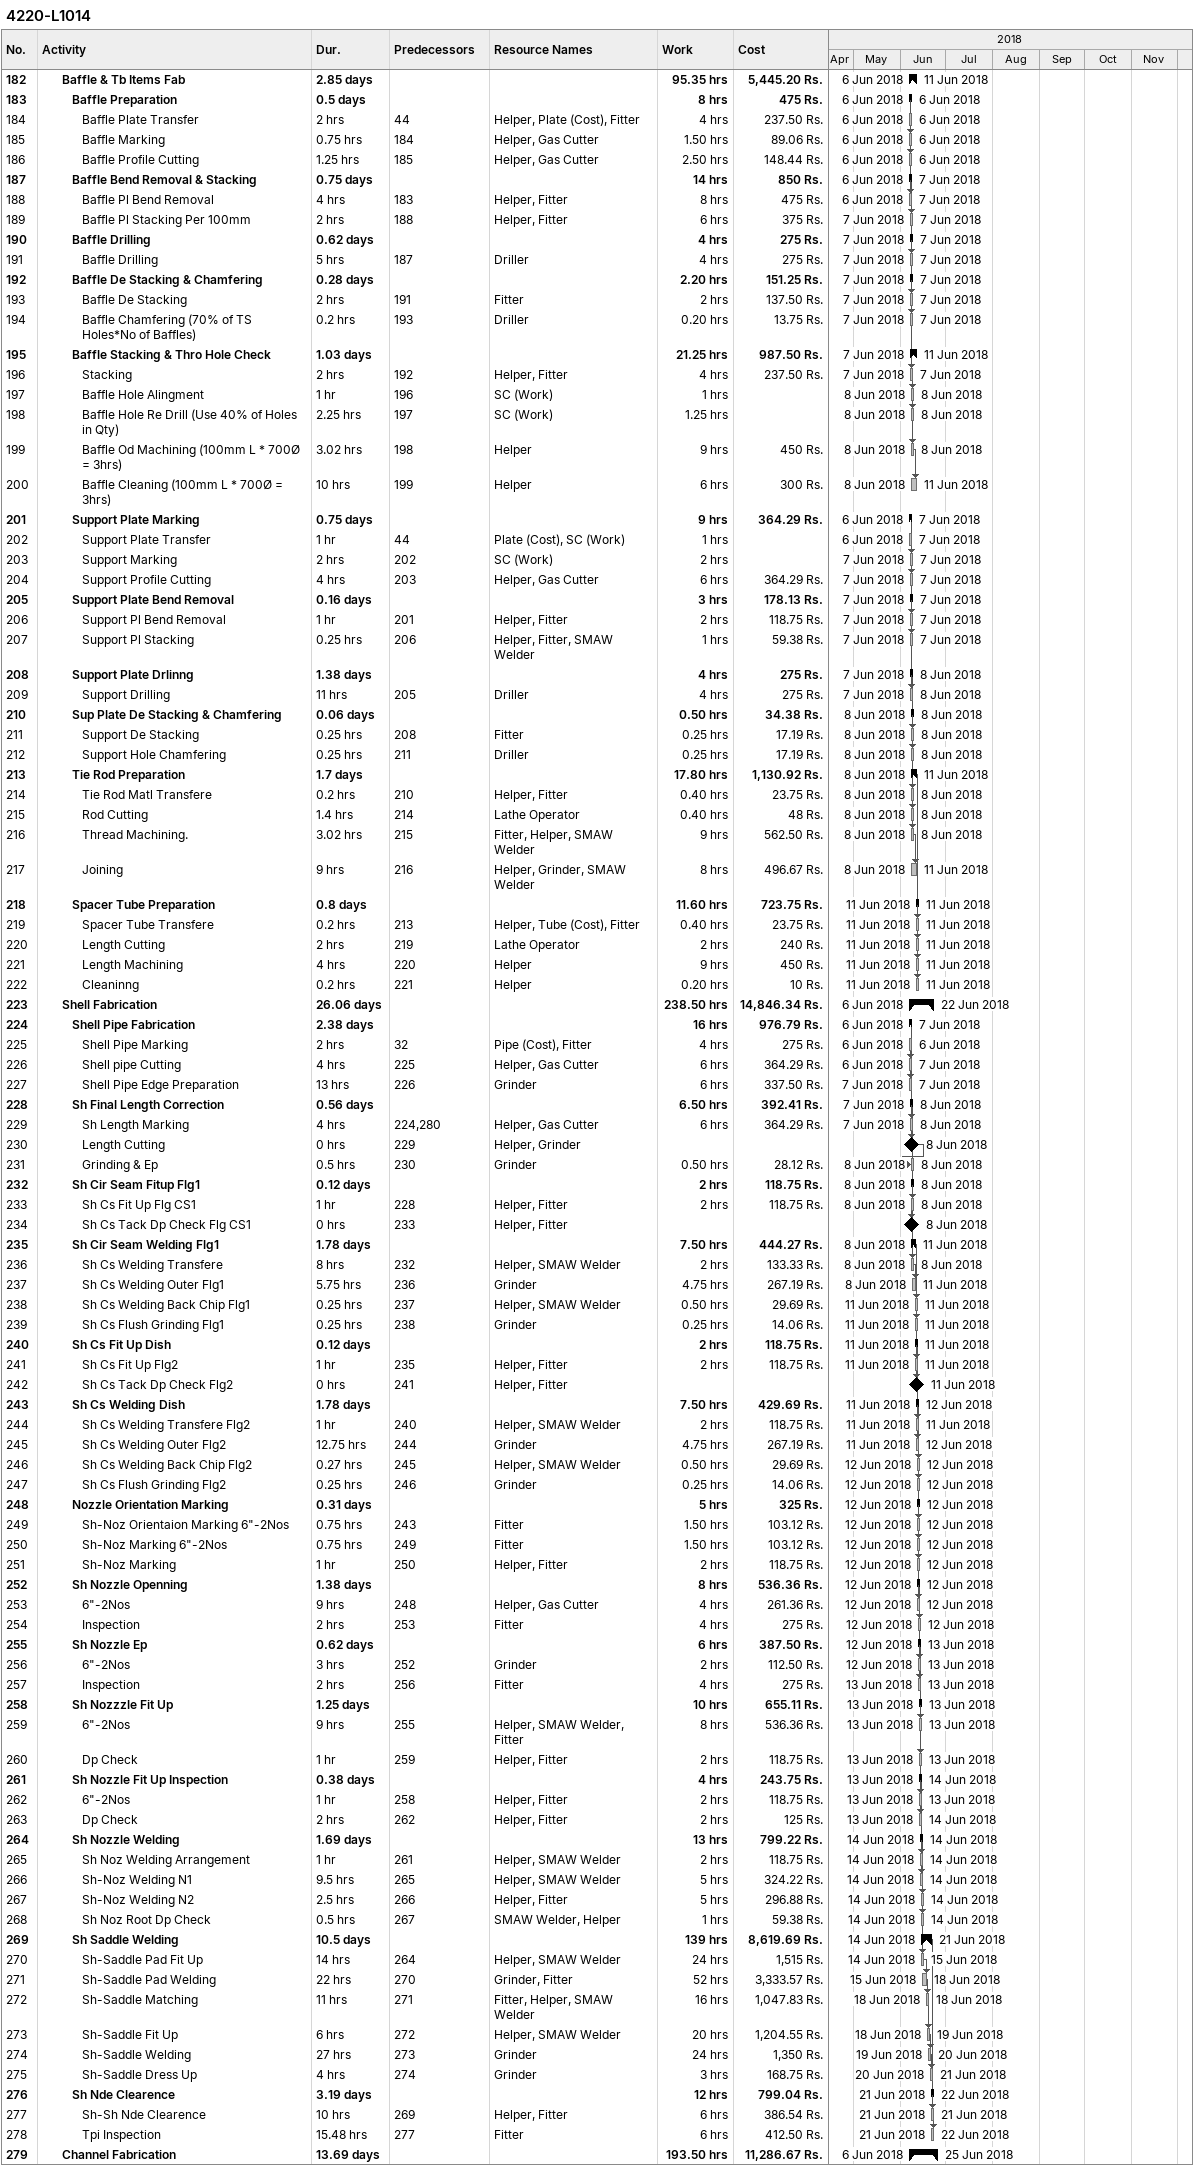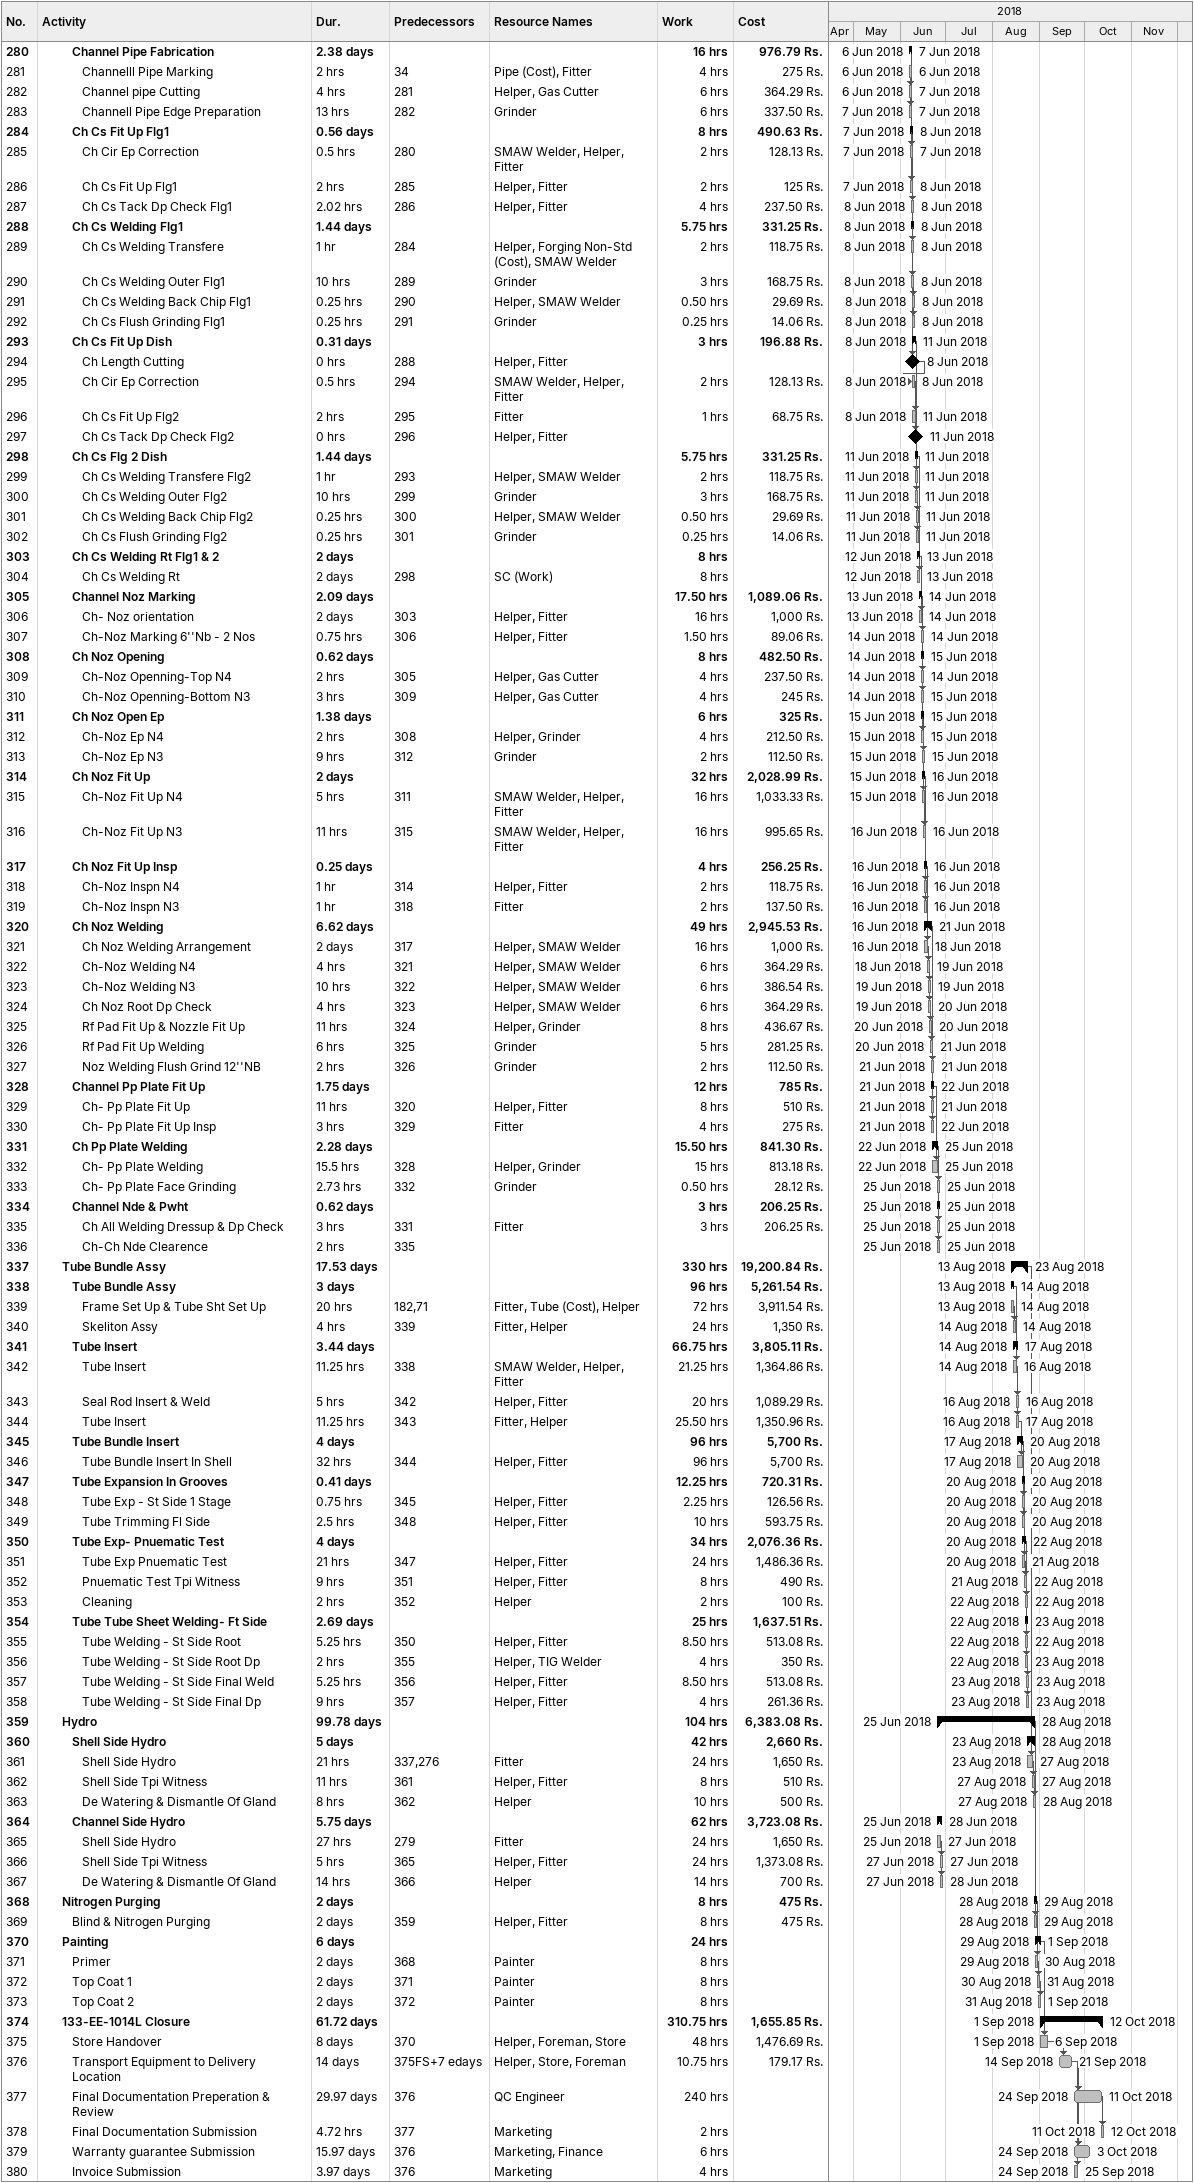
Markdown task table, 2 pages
4220-L1014

| ID | Level | Task | Duration | Start | Finish | Predecessors | Resources | Work (h) | Cost (Rs.) |
|---|---|---|---|---|---|---|---|---|---|
| 182 | 3 | **Baffle & Tb Items Fab** | 2.85d | 2018-06-06 | 2018-06-11 |  |  | 95.35 | 5445.20 |
| 183 | 4 | **Baffle Preparation** | 0.5d | 2018-06-06 | 2018-06-06 |  |  | 8 | 475 |
| 184 | 5 | Baffle Plate Transfer | 2h | 2018-06-06 | 2018-06-06 | 44 | Helper, Plate (Cost), Fitter | 4 | 237.50 |
| 185 | 5 | Baffle Marking | 0.75h | 2018-06-06 | 2018-06-06 | 184 | Helper, Gas Cutter | 1.50 | 89.06 |
| 186 | 5 | Baffle Profile Cutting | 1.25h | 2018-06-06 | 2018-06-06 | 185 | Helper, Gas Cutter | 2.50 | 148.44 |
| 187 | 4 | **Baffle Bend Removal & Stacking** | 0.75d | 2018-06-06 | 2018-06-07 |  |  | 14 | 850 |
| 188 | 5 | Baffle Pl Bend Removal | 4h | 2018-06-06 | 2018-06-07 | 183 | Helper, Fitter | 8 | 475 |
| 189 | 5 | Baffle Pl Stacking Per 100mm | 2h | 2018-06-07 | 2018-06-07 | 188 | Helper, Fitter | 6 | 375 |
| 190 | 4 | **Baffle Drilling** | 0.62d | 2018-06-07 | 2018-06-07 |  |  | 4 | 275 |
| 191 | 5 | Baffle Drilling | 5h | 2018-06-07 | 2018-06-07 | 187 | Driller | 4 | 275 |
| 192 | 4 | **Baffle De Stacking & Chamfering** | 0.28d | 2018-06-07 | 2018-06-07 |  |  | 2.20 | 151.25 |
| 193 | 5 | Baffle De Stacking | 2h | 2018-06-07 | 2018-06-07 | 191 | Fitter | 2 | 137.50 |
| 194 | 5 | Baffle Chamfering (70% of TS Holes*No of Baffles) | 0.2h | 2018-06-07 | 2018-06-07 | 193 | Driller | 0.20 | 13.75 |
| 195 | 4 | **Baffle Stacking & Thro Hole Check** | 1.03d | 2018-06-07 | 2018-06-11 |  |  | 21.25 | 987.50 |
| 196 | 5 | Stacking | 2h | 2018-06-07 | 2018-06-07 | 192 | Helper, Fitter | 4 | 237.50 |
| 197 | 5 | Baffle Hole Alingment | 1h | 2018-06-08 | 2018-06-08 | 196 | SC (Work) | 1 |  |
| 198 | 5 | Baffle Hole Re Drill (Use 40% of Holes in Qty) | 2.25h | 2018-06-08 | 2018-06-08 | 197 | SC (Work) | 1.25 |  |
| 199 | 5 | Baffle Od Machining (100mm L * 700Ø = 3hrs) | 3.02h | 2018-06-08 | 2018-06-08 | 198 | Helper | 9 | 450 |
| 200 | 5 | Baffle Cleaning (100mm L * 700Ø = 3hrs) | 10h | 2018-06-08 | 2018-06-11 | 199 | Helper | 6 | 300 |
| 201 | 4 | **Support Plate Marking** | 0.75d | 2018-06-06 | 2018-06-07 |  |  | 9 | 364.29 |
| 202 | 5 | Support Plate Transfer | 1h | 2018-06-06 | 2018-06-07 | 44 | Plate (Cost), SC (Work) | 1 |  |
| 203 | 5 | Support Marking | 2h | 2018-06-07 | 2018-06-07 | 202 | SC (Work) | 2 |  |
| 204 | 5 | Support Profile Cutting | 4h | 2018-06-07 | 2018-06-07 | 203 | Helper, Gas Cutter | 6 | 364.29 |
| 205 | 4 | **Support Plate Bend Removal** | 0.16d | 2018-06-07 | 2018-06-07 |  |  | 3 | 178.13 |
| 206 | 5 | Support Pl Bend Removal | 1h | 2018-06-07 | 2018-06-07 | 201 | Helper, Fitter | 2 | 118.75 |
| 207 | 5 | Support Pl Stacking | 0.25h | 2018-06-07 | 2018-06-07 | 206 | Helper, Fitter, SMAW Welder | 1 | 59.38 |
| 208 | 4 | **Support Plate Drlinng** | 1.38d | 2018-06-07 | 2018-06-08 |  |  | 4 | 275 |
| 209 | 5 | Support Drilling | 11h | 2018-06-07 | 2018-06-08 | 205 | Driller | 4 | 275 |
| 210 | 4 | **Sup Plate De Stacking & Chamfering** | 0.06d | 2018-06-08 | 2018-06-08 |  |  | 0.50 | 34.38 |
| 211 | 5 | Support De Stacking | 0.25h | 2018-06-08 | 2018-06-08 | 208 | Fitter | 0.25 | 17.19 |
| 212 | 5 | Support Hole Chamfering | 0.25h | 2018-06-08 | 2018-06-08 | 211 | Driller | 0.25 | 17.19 |
| 213 | 4 | **Tie Rod Preparation** | 1.7d | 2018-06-08 | 2018-06-11 |  |  | 17.80 | 1130.92 |
| 214 | 5 | Tie Rod Matl Transfere | 0.2h | 2018-06-08 | 2018-06-08 | 210 | Helper, Fitter | 0.40 | 23.75 |
| 215 | 5 | Rod Cutting | 1.4h | 2018-06-08 | 2018-06-08 | 214 | Lathe Operator | 0.40 | 48 |
| 216 | 5 | Thread Machining. | 3.02h | 2018-06-08 | 2018-06-08 | 215 | Fitter, Helper, SMAW Welder | 9 | 562.50 |
| 217 | 5 | Joining | 9h | 2018-06-08 | 2018-06-11 | 216 | Helper, Grinder, SMAW Welder | 8 | 496.67 |
| 218 | 4 | **Spacer Tube Preparation** | 0.8d | 2018-06-11 | 2018-06-11 |  |  | 11.60 | 723.75 |
| 219 | 5 | Spacer Tube Transfere | 0.2h | 2018-06-11 | 2018-06-11 | 213 | Helper, Tube (Cost), Fitter | 0.40 | 23.75 |
| 220 | 5 | Length Cutting | 2h | 2018-06-11 | 2018-06-11 | 219 | Lathe Operator | 2 | 240 |
| 221 | 5 | Length Machining | 4h | 2018-06-11 | 2018-06-11 | 220 | Helper | 9 | 450 |
| 222 | 5 | Cleaninng | 0.2h | 2018-06-11 | 2018-06-11 | 221 | Helper | 0.20 | 10 |
| 223 | 3 | **Shell Fabrication** | 26.06d | 2018-06-06 | 2018-06-22 |  |  | 238.50 | 14846.34 |
| 224 | 4 | **Shell Pipe Fabrication** | 2.38d | 2018-06-06 | 2018-06-07 |  |  | 16 | 976.79 |
| 225 | 5 | Shell Pipe Marking | 2h | 2018-06-06 | 2018-06-06 | 32 | Pipe (Cost), Fitter | 4 | 275 |
| 226 | 5 | Shell pipe Cutting | 4h | 2018-06-06 | 2018-06-07 | 225 | Helper, Gas Cutter | 6 | 364.29 |
| 227 | 5 | Shell Pipe Edge Preparation | 13h | 2018-06-07 | 2018-06-07 | 226 | Grinder | 6 | 337.50 |
| 228 | 4 | **Sh Final Length Correction** | 0.56d | 2018-06-07 | 2018-06-08 |  |  | 6.50 | 392.41 |
| 229 | 5 | Sh Length Marking | 4h | 2018-06-07 | 2018-06-08 | 224, 280 | Helper, Gas Cutter | 6 | 364.29 |
| 230 | 5 | Length Cutting | 0h | 2018-06-08 | 2018-06-08 | 229 | Helper, Grinder |  |  |
| 231 | 5 | Grinding & Ep | 0.5h | 2018-06-08 | 2018-06-08 | 230 | Grinder | 0.50 | 28.12 |
| 232 | 4 | **Sh Cir Seam Fitup Flg1** | 0.12d | 2018-06-08 | 2018-06-08 |  |  | 2 | 118.75 |
| 233 | 5 | Sh Cs Fit Up Flg CS1 | 1h | 2018-06-08 | 2018-06-08 | 228 | Helper, Fitter | 2 | 118.75 |
| 234 | 5 | Sh Cs Tack Dp Check Flg CS1 | 0h | 2018-06-08 | 2018-06-08 | 233 | Helper, Fitter |  |  |
| 235 | 4 | **Sh Cir Seam Welding Flg1** | 1.78d | 2018-06-08 | 2018-06-11 |  |  | 7.50 | 444.27 |
| 236 | 5 | Sh Cs Welding Transfere | 8h | 2018-06-08 | 2018-06-08 | 232 | Helper, SMAW Welder | 2 | 133.33 |
| 237 | 5 | Sh Cs Welding Outer Flg1 | 5.75h | 2018-06-08 | 2018-06-11 | 236 | Grinder | 4.75 | 267.19 |
| 238 | 5 | Sh Cs Welding Back Chip Flg1 | 0.25h | 2018-06-11 | 2018-06-11 | 237 | Helper, SMAW Welder | 0.50 | 29.69 |
| 239 | 5 | Sh Cs Flush Grinding Flg1 | 0.25h | 2018-06-11 | 2018-06-11 | 238 | Grinder | 0.25 | 14.06 |
| 240 | 4 | **Sh Cs Fit Up Dish** | 0.12d | 2018-06-11 | 2018-06-11 |  |  | 2 | 118.75 |
| 241 | 5 | Sh Cs Fit Up Flg2 | 1h | 2018-06-11 | 2018-06-11 | 235 | Helper, Fitter | 2 | 118.75 |
| 242 | 5 | Sh Cs Tack Dp Check Flg2 | 0h | 2018-06-11 | 2018-06-11 | 241 | Helper, Fitter |  |  |
| 243 | 4 | **Sh Cs Welding Dish** | 1.78d | 2018-06-11 | 2018-06-12 |  |  | 7.50 | 429.69 |
| 244 | 5 | Sh Cs Welding Transfere Flg2 | 1h | 2018-06-11 | 2018-06-11 | 240 | Helper, SMAW Welder | 2 | 118.75 |
| 245 | 5 | Sh Cs Welding Outer Flg2 | 12.75h | 2018-06-11 | 2018-06-12 | 244 | Grinder | 4.75 | 267.19 |
| 246 | 5 | Sh Cs Welding Back Chip Flg2 | 0.27h | 2018-06-12 | 2018-06-12 | 245 | Helper, SMAW Welder | 0.50 | 29.69 |
| 247 | 5 | Sh Cs Flush Grinding Flg2 | 0.25h | 2018-06-12 | 2018-06-12 | 246 | Grinder | 0.25 | 14.06 |
| 248 | 4 | **Nozzle Orientation Marking** | 0.31d | 2018-06-12 | 2018-06-12 |  |  | 5 | 325 |
| 249 | 5 | Sh-Noz Orientaion Marking 6"-2Nos | 0.75h | 2018-06-12 | 2018-06-12 | 243 | Fitter | 1.50 | 103.12 |
| 250 | 5 | Sh-Noz Marking 6"-2Nos | 0.75h | 2018-06-12 | 2018-06-12 | 249 | Fitter | 1.50 | 103.12 |
| 251 | 5 | Sh-Noz Marking | 1h | 2018-06-12 | 2018-06-12 | 250 | Helper, Fitter | 2 | 118.75 |
| 252 | 4 | **Sh Nozzle Openning** | 1.38d | 2018-06-12 | 2018-06-12 |  |  | 8 | 536.36 |
| 253 | 5 | 6"-2Nos | 9h | 2018-06-12 | 2018-06-12 | 248 | Helper, Gas Cutter | 4 | 261.36 |
| 254 | 5 | Inspection | 2h | 2018-06-12 | 2018-06-12 | 253 | Fitter | 4 | 275 |
| 255 | 4 | **Sh Nozzle Ep** | 0.62d | 2018-06-12 | 2018-06-13 |  |  | 6 | 387.50 |
| 256 | 5 | 6"-2Nos | 3h | 2018-06-12 | 2018-06-13 | 252 | Grinder | 2 | 112.50 |
| 257 | 5 | Inspection | 2h | 2018-06-13 | 2018-06-13 | 256 | Fitter | 4 | 275 |
| 258 | 4 | **Sh Nozzzle Fit Up** | 1.25d | 2018-06-13 | 2018-06-13 |  |  | 10 | 655.11 |
| 259 | 5 | 6"-2Nos | 9h | 2018-06-13 | 2018-06-13 | 255 | Helper, SMAW Welder, Fitter | 8 | 536.36 |
| 260 | 5 | Dp Check | 1h | 2018-06-13 | 2018-06-13 | 259 | Helper, Fitter | 2 | 118.75 |
| 261 | 4 | **Sh Nozzle Fit Up Inspection** | 0.38d | 2018-06-13 | 2018-06-14 |  |  | 4 | 243.75 |
| 262 | 5 | 6"-2Nos | 1h | 2018-06-13 | 2018-06-13 | 258 | Helper, Fitter | 2 | 118.75 |
| 263 | 5 | Dp Check | 2h | 2018-06-13 | 2018-06-14 | 262 | Helper, Fitter | 2 | 125 |
| 264 | 4 | **Sh Nozzle Welding** | 1.69d | 2018-06-14 | 2018-06-14 |  |  | 13 | 799.22 |
| 265 | 5 | Sh Noz Welding Arrangement | 1h | 2018-06-14 | 2018-06-14 | 261 | Helper, SMAW Welder | 2 | 118.75 |
| 266 | 5 | Sh-Noz Welding N1 | 9.5h | 2018-06-14 | 2018-06-14 | 265 | Helper, SMAW Welder | 5 | 324.22 |
| 267 | 5 | Sh-Noz Welding N2 | 2.5h | 2018-06-14 | 2018-06-14 | 266 | Helper, Fitter | 5 | 296.88 |
| 268 | 5 | Sh Noz Root Dp Check | 0.5h | 2018-06-14 | 2018-06-14 | 267 | SMAW Welder, Helper | 1 | 59.38 |
| 269 | 4 | **Sh Saddle Welding** | 10.5d | 2018-06-14 | 2018-06-21 |  |  | 139 | 8619.69 |
| 270 | 5 | Sh-Saddle Pad Fit Up | 14h | 2018-06-14 | 2018-06-15 | 264 | Helper, SMAW Welder | 24 | 1515 |
| 271 | 5 | Sh-Saddle Pad Welding | 22h | 2018-06-15 | 2018-06-18 | 270 | Grinder, Fitter | 52 | 3333.57 |
| 272 | 5 | Sh-Saddle Matching | 11h | 2018-06-18 | 2018-06-18 | 271 | Fitter, Helper, SMAW Welder | 16 | 1047.83 |
| 273 | 5 | Sh-Saddle Fit Up | 6h | 2018-06-18 | 2018-06-19 | 272 | Helper, SMAW Welder | 20 | 1204.55 |
| 274 | 5 | Sh-Saddle Welding | 27h | 2018-06-19 | 2018-06-20 | 273 | Grinder | 24 | 1350 |
| 275 | 5 | Sh-Saddle Dress Up | 4h | 2018-06-20 | 2018-06-21 | 274 | Grinder | 3 | 168.75 |
| 276 | 4 | **Sh Nde Clearence** | 3.19d | 2018-06-21 | 2018-06-22 |  |  | 12 | 799.04 |
| 277 | 5 | Sh-Sh Nde Clearence | 10h | 2018-06-21 | 2018-06-21 | 269 | Helper, Fitter | 6 | 386.54 |
| 278 | 5 | Tpi Inspection | 15.48h | 2018-06-21 | 2018-06-22 | 277 | Fitter | 6 | 412.50 |
| 279 | 3 | **Channel Fabrication** | 13.69d | 2018-06-06 | 2018-06-25 |  |  | 193.50 | 11286.67 |
| 280 | 4 | **Channel Pipe Fabrication** | 2.38d | 2018-06-06 | 2018-06-07 |  |  | 16 | 976.79 |
| 281 | 5 | Channelll Pipe Marking | 2h | 2018-06-06 | 2018-06-06 | 34 | Pipe (Cost), Fitter | 4 | 275 |
| 282 | 5 | Channel pipe Cutting | 4h | 2018-06-06 | 2018-06-07 | 281 | Helper, Gas Cutter | 6 | 364.29 |
| 283 | 5 | Channell Pipe Edge Preparation | 13h | 2018-06-07 | 2018-06-07 | 282 | Grinder | 6 | 337.50 |
| 284 | 4 | **Ch Cs Fit Up Flg1** | 0.56d | 2018-06-07 | 2018-06-08 |  |  | 8 | 490.63 |
| 285 | 5 | Ch Cir Ep Correction | 0.5h | 2018-06-07 | 2018-06-07 | 280 | SMAW Welder, Helper, Fitter | 2 | 128.13 |
| 286 | 5 | Ch Cs Fit Up Flg1 | 2h | 2018-06-07 | 2018-06-08 | 285 | Helper, Fitter | 2 | 125 |
| 287 | 5 | Ch Cs Tack Dp Check Flg1 | 2.02h | 2018-06-08 | 2018-06-08 | 286 | Helper, Fitter | 4 | 237.50 |
| 288 | 4 | **Ch Cs Welding Flg1** | 1.44d | 2018-06-08 | 2018-06-08 |  |  | 5.75 | 331.25 |
| 289 | 5 | Ch Cs Welding Transfere | 1h | 2018-06-08 | 2018-06-08 | 284 | Helper, Forging Non-Std (Cost), SMAW Welder | 2 | 118.75 |
| 290 | 5 | Ch Cs Welding Outer Flg1 | 10h | 2018-06-08 | 2018-06-08 | 289 | Grinder | 3 | 168.75 |
| 291 | 5 | Ch Cs Welding Back Chip Flg1 | 0.25h | 2018-06-08 | 2018-06-08 | 290 | Helper, SMAW Welder | 0.50 | 29.69 |
| 292 | 5 | Ch Cs Flush Grinding Flg1 | 0.25h | 2018-06-08 | 2018-06-08 | 291 | Grinder | 0.25 | 14.06 |
| 293 | 4 | **Ch Cs Fit Up Dish** | 0.31d | 2018-06-08 | 2018-06-11 |  |  | 3 | 196.88 |
| 294 | 5 | Ch Length Cutting | 0h | 2018-06-08 | 2018-06-08 | 288 | Helper, Fitter |  |  |
| 295 | 5 | Ch Cir Ep Correction | 0.5h | 2018-06-08 | 2018-06-08 | 294 | SMAW Welder, Helper, Fitter | 2 | 128.13 |
| 296 | 5 | Ch Cs Fit Up Flg2 | 2h | 2018-06-08 | 2018-06-11 | 295 | Fitter | 1 | 68.75 |
| 297 | 5 | Ch Cs Tack Dp Check Flg2 | 0h | 2018-06-11 | 2018-06-11 | 296 | Helper, Fitter |  |  |
| 298 | 4 | **Ch Cs Flg 2 Dish** | 1.44d | 2018-06-11 | 2018-06-11 |  |  | 5.75 | 331.25 |
| 299 | 5 | Ch Cs Welding Transfere Flg2 | 1h | 2018-06-11 | 2018-06-11 | 293 | Helper, SMAW Welder | 2 | 118.75 |
| 300 | 5 | Ch Cs Welding Outer Flg2 | 10h | 2018-06-11 | 2018-06-11 | 299 | Grinder | 3 | 168.75 |
| 301 | 5 | Ch Cs Welding Back Chip Flg2 | 0.25h | 2018-06-11 | 2018-06-11 | 300 | Helper, SMAW Welder | 0.50 | 29.69 |
| 302 | 5 | Ch Cs Flush Grinding Flg2 | 0.25h | 2018-06-11 | 2018-06-11 | 301 | Grinder | 0.25 | 14.06 |
| 303 | 4 | **Ch Cs Welding Rt Flg1 & 2** | 2d | 2018-06-12 | 2018-06-13 |  |  | 8 |  |
| 304 | 5 | Ch Cs Welding Rt | 2d | 2018-06-12 | 2018-06-13 | 298 | SC (Work) | 8 |  |
| 305 | 4 | **Channel Noz Marking** | 2.09d | 2018-06-13 | 2018-06-14 |  |  | 17.50 | 1089.06 |
| 306 | 5 | Ch- Noz orientation | 2d | 2018-06-13 | 2018-06-14 | 303 | Helper, Fitter | 16 | 1000 |
| 307 | 5 | Ch-Noz Marking 6''Nb - 2 Nos | 0.75h | 2018-06-14 | 2018-06-14 | 306 | Helper, Fitter | 1.50 | 89.06 |
| 308 | 4 | **Ch Noz Opening** | 0.62d | 2018-06-14 | 2018-06-15 |  |  | 8 | 482.50 |
| 309 | 5 | Ch-Noz Openning-Top N4 | 2h | 2018-06-14 | 2018-06-14 | 305 | Helper, Gas Cutter | 4 | 237.50 |
| 310 | 5 | Ch-Noz Openning-Bottom N3 | 3h | 2018-06-14 | 2018-06-15 | 309 | Helper, Gas Cutter | 4 | 245 |
| 311 | 4 | **Ch Noz Open Ep** | 1.38d | 2018-06-15 | 2018-06-15 |  |  | 6 | 325 |
| 312 | 5 | Ch-Noz Ep N4 | 2h | 2018-06-15 | 2018-06-15 | 308 | Helper, Grinder | 4 | 212.50 |
| 313 | 5 | Ch-Noz Ep N3 | 9h | 2018-06-15 | 2018-06-15 | 312 | Grinder | 2 | 112.50 |
| 314 | 4 | **Ch Noz Fit Up** | 2d | 2018-06-15 | 2018-06-16 |  |  | 32 | 2028.99 |
| 315 | 5 | Ch-Noz Fit Up N4 | 5h | 2018-06-15 | 2018-06-16 | 311 | SMAW Welder, Helper, Fitter | 16 | 1033.33 |
| 316 | 5 | Ch-Noz Fit Up N3 | 11h | 2018-06-16 | 2018-06-16 | 315 | SMAW Welder, Helper, Fitter | 16 | 995.65 |
| 317 | 4 | **Ch Noz Fit Up Insp** | 0.25d | 2018-06-16 | 2018-06-16 |  |  | 4 | 256.25 |
| 318 | 5 | Ch-Noz Inspn N4 | 1h | 2018-06-16 | 2018-06-16 | 314 | Helper, Fitter | 2 | 118.75 |
| 319 | 5 | Ch-Noz Inspn N3 | 1h | 2018-06-16 | 2018-06-16 | 318 | Fitter | 2 | 137.50 |
| 320 | 4 | **Ch Noz Welding** | 6.62d | 2018-06-16 | 2018-06-21 |  |  | 49 | 2945.53 |
| 321 | 5 | Ch Noz Welding Arrangement | 2d | 2018-06-16 | 2018-06-18 | 317 | Helper, SMAW Welder | 16 | 1000 |
| 322 | 5 | Ch-Noz Welding N4 | 4h | 2018-06-18 | 2018-06-19 | 321 | Helper, SMAW Welder | 6 | 364.29 |
| 323 | 5 | Ch-Noz Welding N3 | 10h | 2018-06-19 | 2018-06-19 | 322 | Helper, SMAW Welder | 6 | 386.54 |
| 324 | 5 | Ch Noz Root Dp Check | 4h | 2018-06-19 | 2018-06-20 | 323 | Helper, SMAW Welder | 6 | 364.29 |
| 325 | 5 | Rf Pad Fit Up & Nozzle Fit Up | 11h | 2018-06-20 | 2018-06-20 | 324 | Helper, Grinder | 8 | 436.67 |
| 326 | 5 | Rf Pad Fit Up Welding | 6h | 2018-06-20 | 2018-06-21 | 325 | Grinder | 5 | 281.25 |
| 327 | 5 | Noz Welding Flush Grind 12''NB | 2h | 2018-06-21 | 2018-06-21 | 326 | Grinder | 2 | 112.50 |
| 328 | 4 | **Channel Pp Plate Fit Up** | 1.75d | 2018-06-21 | 2018-06-22 |  |  | 12 | 785 |
| 329 | 5 | Ch- Pp Plate Fit Up | 11h | 2018-06-21 | 2018-06-21 | 320 | Helper, Fitter | 8 | 510 |
| 330 | 5 | Ch- Pp Plate Fit Up Insp | 3h | 2018-06-21 | 2018-06-22 | 329 | Fitter | 4 | 275 |
| 331 | 4 | **Ch Pp Plate Welding** | 2.28d | 2018-06-22 | 2018-06-25 |  |  | 15.50 | 841.30 |
| 332 | 5 | Ch- Pp Plate Welding | 15.5h | 2018-06-22 | 2018-06-25 | 328 | Helper, Grinder | 15 | 813.18 |
| 333 | 5 | Ch- Pp Plate Face Grinding | 2.73h | 2018-06-25 | 2018-06-25 | 332 | Grinder | 0.50 | 28.12 |
| 334 | 4 | **Channel Nde & Pwht** | 0.62d | 2018-06-25 | 2018-06-25 |  |  | 3 | 206.25 |
| 335 | 5 | Ch All Welding Dressup & Dp Check | 3h | 2018-06-25 | 2018-06-25 | 331 | Fitter | 3 | 206.25 |
| 336 | 5 | Ch-Ch Nde Clearence | 2h | 2018-06-25 | 2018-06-25 | 335 |  |  |  |
| 337 | 3 | **Tube Bundle Assy** | 17.53d | 2018-08-13 | 2018-08-23 |  |  | 330 | 19200.84 |
| 338 | 4 | **Tube Bundle Assy** | 3d | 2018-08-13 | 2018-08-14 |  |  | 96 | 5261.54 |
| 339 | 5 | Frame Set Up & Tube Sht Set Up | 20h | 2018-08-13 | 2018-08-14 | 182, 71 | Fitter, Tube (Cost), Helper | 72 | 3911.54 |
| 340 | 5 | Skeliton Assy | 4h | 2018-08-14 | 2018-08-14 | 339 | Fitter, Helper | 24 | 1350 |
| 341 | 4 | **Tube Insert** | 3.44d | 2018-08-14 | 2018-08-17 |  |  | 66.75 | 3805.11 |
| 342 | 5 | Tube Insert | 11.25h | 2018-08-14 | 2018-08-16 | 338 | SMAW Welder, Helper, Fitter | 21.25 | 1364.86 |
| 343 | 5 | Seal Rod Insert & Weld | 5h | 2018-08-16 | 2018-08-16 | 342 | Helper, Fitter | 20 | 1089.29 |
| 344 | 5 | Tube Insert | 11.25h | 2018-08-16 | 2018-08-17 | 343 | Fitter, Helper | 25.50 | 1350.96 |
| 345 | 4 | **Tube Bundle Insert** | 4d | 2018-08-17 | 2018-08-20 |  |  | 96 | 5700 |
| 346 | 5 | Tube Bundle Insert In Shell | 32h | 2018-08-17 | 2018-08-20 | 344 | Helper, Fitter | 96 | 5700 |
| 347 | 4 | **Tube Expansion In Grooves** | 0.41d | 2018-08-20 | 2018-08-20 |  |  | 12.25 | 720.31 |
| 348 | 5 | Tube Exp - St Side 1 Stage | 0.75h | 2018-08-20 | 2018-08-20 | 345 | Helper, Fitter | 2.25 | 126.56 |
| 349 | 5 | Tube Trimming Fl Side | 2.5h | 2018-08-20 | 2018-08-20 | 348 | Helper, Fitter | 10 | 593.75 |
| 350 | 4 | **Tube Exp- Pnuematic Test** | 4d | 2018-08-20 | 2018-08-22 |  |  | 34 | 2076.36 |
| 351 | 5 | Tube Exp Pnuematic Test | 21h | 2018-08-20 | 2018-08-21 | 347 | Helper, Fitter | 24 | 1486.36 |
| 352 | 5 | Pnuematic Test Tpi Witness | 9h | 2018-08-21 | 2018-08-22 | 351 | Helper, Fitter | 8 | 490 |
| 353 | 5 | Cleaning | 2h | 2018-08-22 | 2018-08-22 | 352 | Helper | 2 | 100 |
| 354 | 4 | **Tube Tube Sheet Welding- Ft Side** | 2.69d | 2018-08-22 | 2018-08-23 |  |  | 25 | 1637.51 |
| 355 | 5 | Tube Welding - St Side Root | 5.25h | 2018-08-22 | 2018-08-22 | 350 | Helper, Fitter | 8.50 | 513.08 |
| 356 | 5 | Tube Welding - St Side Root Dp | 2h | 2018-08-22 | 2018-08-23 | 355 | Helper, TIG Welder | 4 | 350 |
| 357 | 5 | Tube Welding - St Side Final Weld | 5.25h | 2018-08-23 | 2018-08-23 | 356 | Helper, Fitter | 8.50 | 513.08 |
| 358 | 5 | Tube Welding - St Side Final Dp | 9h | 2018-08-23 | 2018-08-23 | 357 | Helper, Fitter | 4 | 261.36 |
| 359 | 3 | **Hydro** | 99.78d | 2018-06-25 | 2018-08-28 |  |  | 104 | 6383.08 |
| 360 | 4 | **Shell Side Hydro** | 5d | 2018-08-23 | 2018-08-28 |  |  | 42 | 2660 |
| 361 | 5 | Shell Side Hydro | 21h | 2018-08-23 | 2018-08-27 | 337, 276 | Fitter | 24 | 1650 |
| 362 | 5 | Shell Side Tpi Witness | 11h | 2018-08-27 | 2018-08-27 | 361 | Helper, Fitter | 8 | 510 |
| 363 | 5 | De Watering & Dismantle Of Gland | 8h | 2018-08-27 | 2018-08-28 | 362 | Helper | 10 | 500 |
| 364 | 4 | **Channel Side Hydro** | 5.75d | 2018-06-25 | 2018-06-28 |  |  | 62 | 3723.08 |
| 365 | 5 | Shell Side Hydro | 27h | 2018-06-25 | 2018-06-27 | 279 | Fitter | 24 | 1650 |
| 366 | 5 | Shell Side Tpi Witness | 5h | 2018-06-27 | 2018-06-27 | 365 | Helper, Fitter | 24 | 1373.08 |
| 367 | 5 | De Watering & Dismantle Of Gland | 14h | 2018-06-27 | 2018-06-28 | 366 | Helper | 14 | 700 |
| 368 | 3 | **Nitrogen Purging** | 2d | 2018-08-28 | 2018-08-29 |  |  | 8 | 475 |
| 369 | 4 | Blind & Nitrogen Purging | 2d | 2018-08-28 | 2018-08-29 | 359 | Helper, Fitter | 8 | 475 |
| 370 | 3 | **Painting** | 6d | 2018-08-29 | 2018-09-01 |  |  | 24 |  |
| 371 | 4 | Primer | 2d | 2018-08-29 | 2018-08-30 | 368 | Painter | 8 |  |
| 372 | 4 | Top Coat 1 | 2d | 2018-08-30 | 2018-08-31 | 371 | Painter | 8 |  |
| 373 | 4 | Top Coat 2 | 2d | 2018-08-31 | 2018-09-01 | 372 | Painter | 8 |  |
| 374 | 3 | **133-EE-1014L Closure** | 61.72d | 2018-09-01 | 2018-10-12 |  |  | 310.75 | 1655.85 |
| 375 | 4 | Store Handover | 8d | 2018-09-01 | 2018-09-06 | 370 | Helper, Foreman, Store | 48 | 1476.69 |
| 376 | 4 | Transport Equipment to Delivery Location | 14d | 2018-09-14 | 2018-09-21 | 375FS+7ed | Helper, Store, Foreman | 10.75 | 179.17 |
| 377 | 4 | Final Documentation Preperation & Review | 29.97d | 2018-09-24 | 2018-10-11 | 376 | QC Engineer | 240 |  |
| 378 | 4 | Final Documentation Submission | 4.72h | 2018-10-11 | 2018-10-12 | 377 | Marketing | 2 |  |
| 379 | 4 | Warranty guarantee Submission | 15.97d | 2018-09-24 | 2018-10-03 | 376 | Marketing, Finance | 6 |  |
| 380 | 4 | Invoice Submission | 3.97d | 2018-09-24 | 2018-09-25 | 376 | Marketing | 4 |  |
